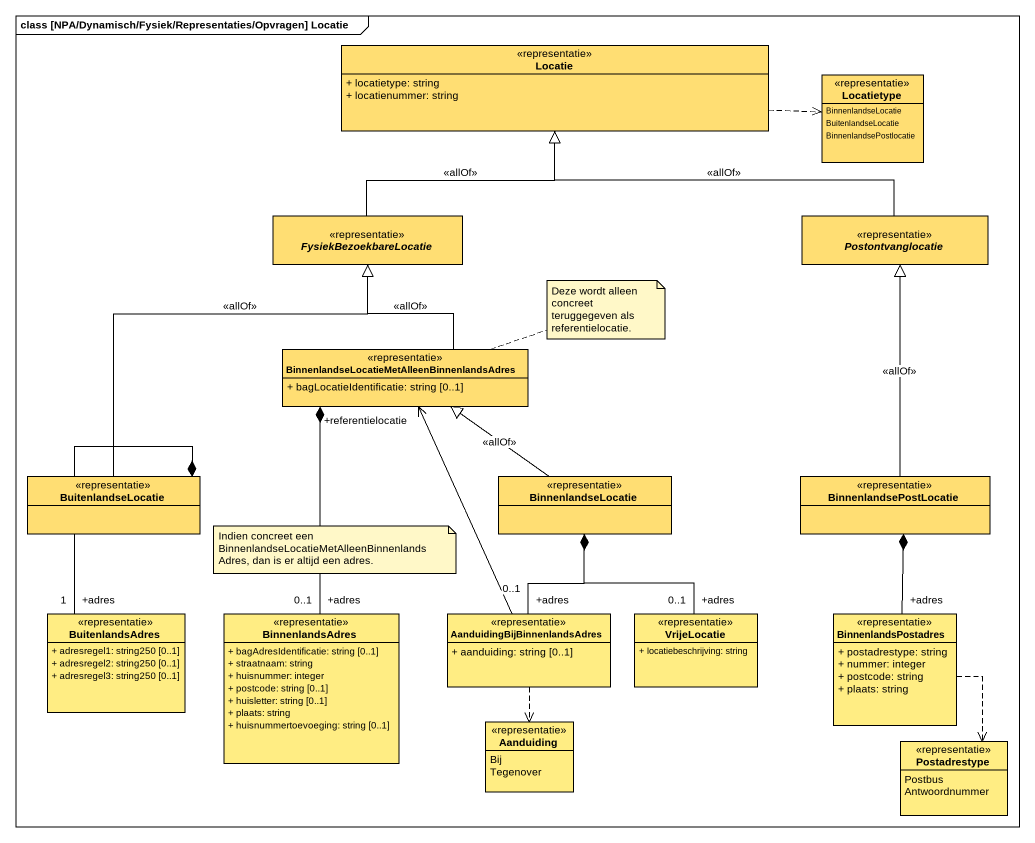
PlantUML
@startuml
mainframe class [NPA/Dynamisch/Fysiek/Representaties/Opvragen] Locatie
hide circle
hide empty members
skinparam classAttributeIconSize 0
class Locatie <<representatie>> #FFDE73 {
  + locatietype: string
  + locatienummer: string
}
enum Locatietype <<representatie>> #FFDE73 {
  BinnenlandseLocatie
  BuitenlandseLocatie
  BinnenlandsePostlocatie
}
abstract class FysiekBezoekbareLocatie <<representatie>> #FFDE73
abstract class Postontvanglocatie <<representatie>> #FFDE73
class "BinnenlandseLocatieMetAlleenBinnenlandsAdres" as BinnenlandseLocatieMetAlleen <<representatie>> #FFDE73 {
  + bagLocatieIdentificatie: string [0..1]
}
class BuitenlandseLocatie <<representatie>> #FFDE73
class BinnenlandseLocatie <<representatie>> #FFDE73
class BinnenlandsePostLocatie <<representatie>> #FFDE73
class BuitenlandsAdres <<representatie>> #FFED83 {
  + adresregel1: string250 [0..1]
  + adresregel2: string250 [0..1]
  + adresregel3: string250 [0..1]
}
class BinnenlandsAdres <<representatie>> #FFED83 {
  + bagAdresIdentificatie: string [0..1]
  + straatnaam: string
  + huisnummer: integer
  + postcode: string [0..1]
  + huisletter: string [0..1]
  + plaats: string
  + huisnummertoevoeging: string [0..1]
}
class "AanduidingBijBinnenlandsAdres" as AanduidingBijBinnenlandsAdre <<representatie>> #FFED83 {
  + aanduiding: string [0..1]
}
class VrijeLocatie <<representatie>> #FFED83 {
  + locatiebeschrijving: string
}
class BinnenlandsPostadres <<representatie>> #FFED83 {
  + postadrestype: string
  + nummer: integer
  + postcode: string
  + plaats: string
}
enum Aanduiding <<representatie>> #FFED83 {
  Bij
  Tegenover
}
enum Postadrestype <<representatie>> #FFED83 {
  Postbus
  Antwoordnummer
}
Locatie .right.> Locatietype
FysiekBezoekbareLocatie -up-|> Locatie : <<allOf>>
Postontvanglocatie -left-|> Locatie : <<allOf>>
BinnenlandseLocatieMetAlleen -up-|> FysiekBezoekbareLocatie : <<allOf>>
BuitenlandseLocatie -up-|> FysiekBezoekbareLocatie : <<allOf>>
BinnenlandseLocatie -up-|> BinnenlandseLocatieMetAlleen : <<allOf>>
BinnenlandsePostLocatie -up-|> Postontvanglocatie : <<allOf>>
BuitenlandsAdres "+adres\n1" -up-* BuitenlandseLocatie
BinnenlandsAdres "+adres\n0..1" -up-* BinnenlandseLocatieMetAlleen
AanduidingBijBinnenlandsAdre -up-> "+referentielocatie" BinnenlandseLocatieMetAlleen
AanduidingBijBinnenlandsAdre "+adres\n0..1" -up-* BinnenlandseLocatie
AanduidingBijBinnenlandsAdre ..> Aanduiding
VrijeLocatie "+adres\n0..1" -up-* BinnenlandseLocatie
BinnenlandsPostadres "+adres" -up-* BinnenlandsePostLocatie
BinnenlandsPostadres ..> Postadrestype
note right of BinnenlandseLocatieMetAlleen : Deze wordt alleen concreet teruggegeven als referentielocatie.
note as N2
  Indien concreet een BinnenlandseLocatieMetAlleenBinnenlandsAdres, dan is er altijd een adres.
end note
@enduml
